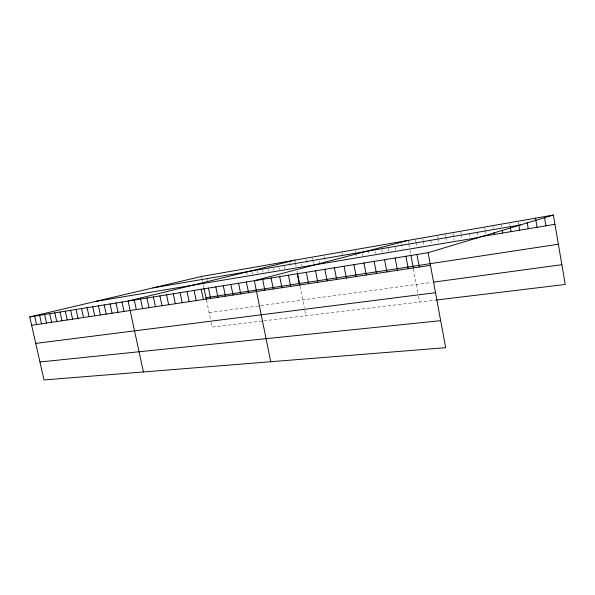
<?xml version="1.0" encoding="UTF-8"?>
<svg xmlns="http://www.w3.org/2000/svg" width="595" height="595" viewBox="0 0 595 595"><rect width="100%" height="100%" fill="white"/><g stroke="black" fill="none" stroke-linecap="round" stroke-linejoin="round"><path stroke-width="0.45" stroke-dasharray="2.98 2.23" d="M209.083 312.635L258.981 305.852M260.736 305.614L430.929 282.484M262.06 321.047L212.088 327.079L211.091 322.267M263.823 320.831L435.867 300.073M206.837 278.148L207.365 280.684M201.556 276.437L201.906 278.118M202.084 278.958L202.612 281.487M203.297 284.789L203.802 287.214M206.502 300.192L210.585 319.857M246.598 271.313L247.312 274.845M262.722 270.398L263.087 272.19M257.412 271.298L257.776 273.083M252.154 272.198L252.518 273.968M278.988 267.631L279.353 269.453M273.507 268.568L273.871 270.375M268.085 269.483L268.449 271.29M295.023 260.974L295.351 262.618M295.514 263.444L296.169 266.731M297.031 271.104L297.388 272.882M300.036 286.247L304.313 307.838M304.833 310.478L305.882 315.759M289.534 262.774L290.509 267.683M284.425 266.181L284.908 268.628M312.36 257.97L312.687 259.636M312.851 260.476L313.513 263.816M306.685 259.814L307.667 264.797M301.561 264.12L301.888 265.772M324.401 256.75L325.227 260.974M319.091 261.146L319.418 262.826M342.549 252.726L342.884 254.444M362.325 253.812L362.66 255.56M355.103 250.54L355.438 252.28M355.602 253.15L356.271 256.631M381.767 249.595L382.273 252.265M375.319 251.603L375.661 253.373M368.283 250.071L369.123 254.474M395.214 247.297L395.727 250.004M388.453 248.45L388.959 251.142M415.518 239.956L415.823 241.607M415.979 242.433L416.745 246.568M408.311 241.302L408.653 243.124M408.825 244.039L409.501 247.684M409.985 250.287L410.773 254.504M413.451 268.895L418.069 293.67M418.538 296.184L419.631 302.029M401.558 243.414L402.57 248.851M430.698 239.911L431.464 244.091M422.829 238.684L423.134 240.35M423.29 241.176L424.056 245.333M445.32 234.78L445.633 236.475M445.781 237.323L446.555 241.555M437.727 236.096L438.039 237.777M438.195 238.625L438.961 242.834M460.798 232.087L461.103 233.805M461.259 234.661L462.04 238.959M453.011 233.441L454.245 240.268M477.138 231.938L477.919 236.289M469.15 233.314L469.924 237.628M492.965 226.502L493.277 228.264M484.761 227.922L485.074 229.677M485.23 230.548L485.855 234.051M509.684 223.594L510.004 225.379M501.273 225.059L501.585 226.829M518.223 222.113L518.535 223.913"/><path stroke-width="0.89" d="M428.125 252.682L445.662 347.688L44.008 379.945L29.75 316.912L428.125 252.682L553.357 215.055L565.25 284.462L436.693 299.977M408.14 240.387L254.325 280.706L270.747 361.738M294.86 260.156L128.111 301.055L143.425 371.964M29.75 316.912L201.556 276.437L553.357 215.055M153.034 287.868L520.38 224.962M479.875 236.855L554.942 224.3M95.267 301.479L478.752 237.472M205.982 297.701L558.363 244.233M31.647 325.309L430.468 265.37M433.398 282.149L561.866 264.686M35.745 343.404L435.51 292.688M39.947 361.983L440.672 320.675M34.644 316.124L36.548 324.572M49.682 313.699L51.616 322.312M44.61 314.517L46.529 323.07M39.597 315.328L41.509 323.829M65.309 311.178L67.257 319.954M60.035 312.033L61.977 320.75M54.829 312.866L56.763 321.531M81.545 308.56L83.516 317.514M76.063 309.445L78.027 318.34M70.649 310.315L72.612 319.151M98.42 305.837L100.421 314.971M92.723 306.76L94.717 315.833M87.093 307.667L89.079 316.674M115.995 303.004L118.018 312.33M110.06 303.963L112.076 313.223M104.199 304.908L106.208 314.101M134.299 300.058L136.344 309.571M122.012 302.037L124.043 311.423M146.928 298.021L148.995 307.675M140.569 299.047L142.629 308.627M166.555 294.852L168.645 304.722M159.921 295.923L162.004 305.718M153.376 296.979L155.451 306.7M180.114 292.666L182.226 302.676M173.286 293.766L175.384 303.71M201.222 289.267L203.349 299.501M194.082 290.42L196.201 300.579M187.046 291.55L189.165 301.635M215.821 286.909L217.963 297.307M208.466 288.099L210.6 298.415M203.966 288.017L206.324 299.367M230.867 284.484L233.032 295.046M223.281 285.712L225.446 296.184M246.382 281.985L248.569 292.71M238.565 283.242L240.737 293.885M262.64 279.36L264.842 290.263M279.687 276.615L281.904 287.697M271.089 277.999L273.298 288.992M297.56 273.767L299.85 285.34M297.299 273.774L299.538 285.05M288.419 275.202L290.643 286.381M315.529 270.837L317.782 282.305M306.336 272.317L308.582 283.689M334.39 267.795L336.658 279.471M324.877 269.327L327.138 280.899M344.066 266.233L346.35 278.014M363.954 263.027L366.245 275.024M353.921 264.641L356.204 276.534M384.556 259.703L386.869 271.922M374.158 261.384L376.464 273.484M395.147 257.999L397.467 270.331M416.924 254.489L419.259 267.058M410.929 255.344L413.294 268.025M405.939 256.259L408.259 268.709M494.058 232.667L494.371 234.43M510.317 227.164L511.105 231.633M502.21 230.384L502.678 233.047M527.177 222.418L528.286 228.763M518.691 224.813L519.636 230.206M544.499 217.458L545.935 225.81M535.47 218.172L537.054 227.297"/></g></svg>
